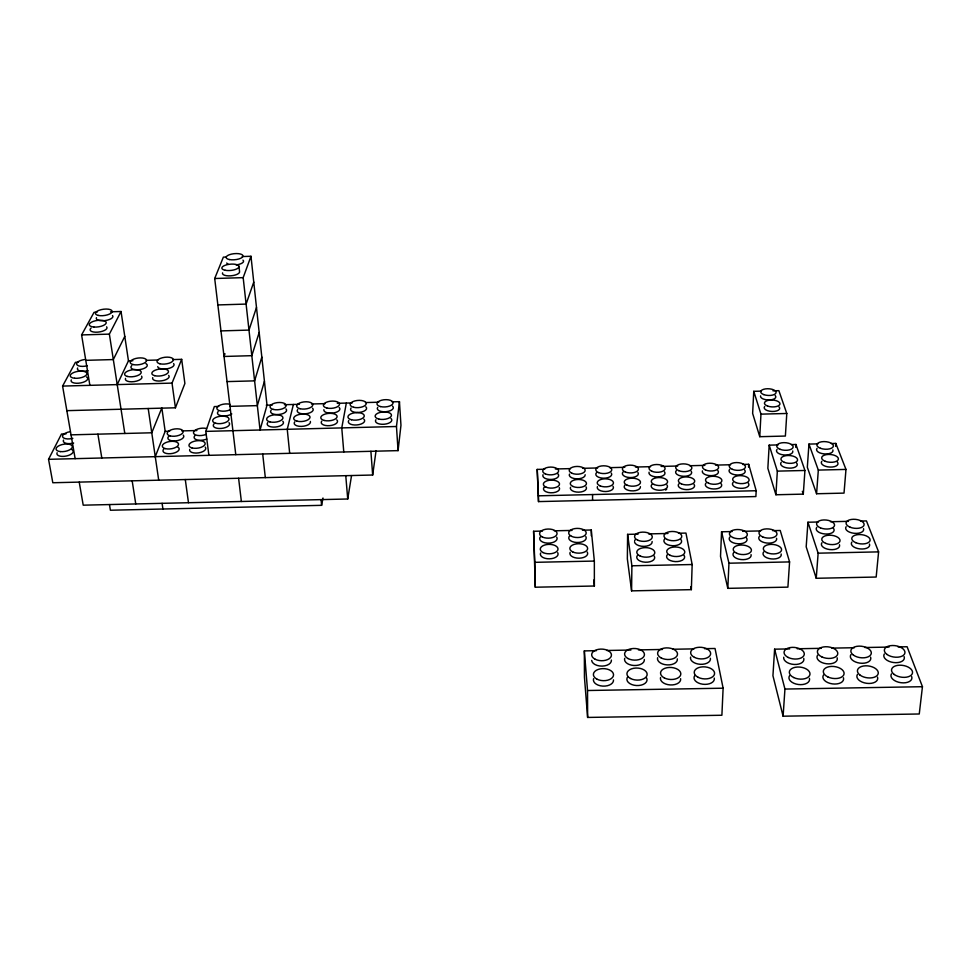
<?xml version="1.0" encoding="UTF-8"?>
<svg xmlns="http://www.w3.org/2000/svg" width="971" height="971" viewBox="0 0 971 971"><rect width="100%" height="100%" fill="white"/><g stroke="black" fill="none" stroke-linecap="round" stroke-linejoin="round"><path stroke-width="1.46" d="M638.081 534.135L627.606 534.366L627.351 558.895L631.587 590.866L691.352 589.652L692.165 564.527L685.951 533.079L678.474 533.237M631.587 590.866L631.89 565.79L627.606 534.366M732.085 531.55L721.562 531.78L720.518 556.395L727.813 588.353L787.906 587.139L789.581 561.918L780.223 530.482L772.71 530.652M704.521 648.677L715.032 648.482L723.116 688.196L721.89 715.251L587.625 717.435L584.445 677.236L584.336 650.898L596.352 650.667M727.813 588.353L728.954 563.204L721.562 531.78M748.544 467.16L748.69 464.296L742.645 464.454M761.143 391.131L753.763 391.325L752.634 413.428L759.759 436.695L785.381 436.052L786.789 413.476L778.863 390.658L772.965 390.815M748.69 464.296L756.191 490.731L755.875 496.557L538.504 501.594L537.218 469.418L544.767 469.236M759.759 436.695L760.961 414.144L753.763 391.325M778.099 444.924L769.178 445.143L767.855 468.289L775.914 494.761L803.296 494.13L804.935 470.474L795.953 444.475L791.499 444.584M775.914 494.761L777.334 471.129L769.178 445.143M789.666 648.907L774.603 649.174L772.94 675.731L783.099 716.197L919.258 713.988L922.45 686.703L907.108 646.747L898.078 646.917M795.771 447.376L795.953 444.475M783.099 716.197L784.944 689.058L774.603 649.174M817.91 443.868L808.952 444.087L807.326 467.269L816.575 493.754L844.017 493.11L845.984 469.418L835.8 443.419L831.334 443.541M818.444 521.997L807.945 522.228L806.185 546.807L816.235 578.279L876.17 577.041L878.597 551.88L866.46 520.929L860.464 521.063M816.575 493.754L818.322 470.085L808.952 444.087M816.235 578.279L818.14 553.179L807.945 522.228M835.57 446.32L835.8 443.419M376.08 450.617L372.67 475.025L52.81 482.745L48.55 459.319L398.061 450.629L400.962 425.286L399.445 401.666L392.066 401.86M398.061 450.629L396.471 426.5L399.445 401.666M79.221 482.102L83.215 505.175L347.727 498.997L351.538 475.608M346.331 403.074L341.768 427.908L343.783 451.976M109.468 504.568L110.391 510.236L321.595 505.333L322.991 498.002M293.4 404.47L287.246 429.303L289.686 453.323M264.428 381.324L257.351 405.623L229.993 406.351M261.83 357.097L254.608 380.863L227.032 381.603M259.184 332.483L251.817 355.677L224.022 356.466L224.981 353.735M256.49 307.491L248.989 330.091L220.963 330.905M208.899 455.338L205.816 431.391L214.336 406.57L218.718 406.448M253.759 282.088L246.112 304.081L217.856 304.93M250.979 256.271L267.001 405.174L260.046 430.007L243.175 277.645L250.979 256.271L242.265 256.55M155.263 456.673L165.167 431.342L161.841 407.954L151.767 432.787L71.041 434.85M66.853 410.66L175.423 407.796L184.891 383.484L181.674 359.343L172.802 359.586M175.423 407.796L172.025 383.108L181.674 359.343M235.783 454.671L214.7 278.507L223.366 257.133L226.267 257.048M117.212 384.601L128.463 360.824L121.035 311.497L110.548 311.8M124.774 336.354L113.328 359.561L85.776 360.338M48.55 459.319L61.489 434.001L66.004 433.891M124.81 433.479L109.371 334.121L121.035 311.497M75.155 458.664L62.593 386.082L75.435 362.317L78.469 362.232M89.878 385.341L81.6 334.922L94.078 312.298L97.076 312.201M214.7 278.507L243.175 277.645M81.6 334.922L109.371 334.121M128.463 360.824L132.893 360.702M146.196 360.338L158.018 359.998M62.593 386.082L172.025 383.108M266.272 405.186L272.293 405.028M284.357 404.713L299.444 404.312M311.545 403.997L325.164 403.633M337.265 403.317L352.23 402.916M365.509 402.564L378.787 402.212M760.961 414.144L786.789 413.476M165.167 431.342L169.694 431.221M181.795 430.918L196.919 430.529M205.816 431.391L396.471 426.5M555.339 468.981L570.45 468.617M582.527 468.325L597.638 467.961M609.715 467.658L624.826 467.294M635.398 467.039L650.509 466.675M661.081 466.42L677.697 466.019M689.774 465.728L704.885 465.364M715.457 465.109L730.556 464.745M818.322 470.085L845.984 469.418M777.334 471.129L804.935 470.474M537.218 469.418L538.395 495.817L756.191 490.731M830.448 521.73L848.46 521.33M582.418 530.19L591.29 529.996L594.349 561.068L594.373 586.011L535.3 587.212L533.601 531.271L542.473 531.076M554.307 530.809L572.053 530.421M742.621 531.307L760.669 530.919M648.555 533.904L667.999 533.467M818.14 553.179L878.597 551.88M533.601 531.271L534.766 562.33L594.349 561.068M728.954 563.204L789.581 561.918M631.89 565.79L692.165 564.527M606.863 650.485L630.907 650.036M638.42 649.902L662.453 649.453M672.964 649.259L693.998 648.871M797.191 648.762L821.284 648.325M831.819 648.13L854.407 647.718M864.955 647.523L889.048 647.074M584.336 650.898L587.54 690.515L723.116 688.196M784.944 689.058L922.45 686.703M802.362 491.338L803.296 494.13M690.794 586.739L691.352 589.652M97.901 434.158L101.809 457.996M132.165 480.827L135.758 503.949M148.211 408.512L158.71 480.184M162.096 503.33L162.934 509.022M185.291 479.54L188.483 502.723M238.599 478.254L241.378 501.485M262.704 453.991L265.326 477.611M238.951 266.212L239.546 271.516A8.605 3.168 -5.7 0 1 230.892 275.813A8.605 3.168 -5.7 0 1 222.565 272.863M593.791 579.99L594.373 586.011M321.073 499.616L321.595 505.333M345.761 475.669L347.727 498.997M370.898 451.297L372.67 475.025M534.766 562.33L535.3 587.212M538.395 495.817L538.504 501.594M591.29 529.996L591.303 535.737M587.54 690.515L587.625 717.435M592.565 494.555L592.565 500.344M242.981 260.131A8.472 3.071 -5.6 0 1 236.147 264.925M228.367 264.343A8.472 3.071 -5.6 0 1 226.765 262.995M112.527 315.551A8.399 3.192 -7.6 0 1 104.977 320.612A8.399 3.192 -7.6 0 1 96.457 317.663M106.628 326.814A8.533 3.289 -7.8 0 1 97.816 332.143A8.533 3.289 -7.8 0 1 91.068 328.077M87.244 365.8A8.302 3.326 -8.3 0 1 76.709 364.428A8.302 3.326 -8.3 0 1 84.538 359.561M88.058 370.691A8.29 3.338 -8.3 0 1 80.023 370.922A8.29 3.338 -8.3 0 1 77.631 367.973M86.48 376.93A8.423 3.447 -8.5 0 1 80.763 382.914A8.423 3.447 -8.5 0 1 71.284 379.855M173.591 363.579A8.241 3.386 -7.2 0 1 167.595 368.701A8.241 3.386 -7.2 0 1 157.727 366.65M147.264 365.145A8.254 3.374 -7.6 0 1 137.494 369.793A8.254 3.374 -7.6 0 1 131.765 365.569M145.893 363.64A8.254 3.374 -7.6 0 1 146.839 364.319M141.548 376.153A8.387 3.471 -7.8 0 1 134.18 381.603A8.387 3.471 -7.8 0 1 125.526 378.374M168.699 375.401A8.363 3.496 -7.4 0 1 161.502 380.863A8.363 3.496 -7.4 0 1 152.714 377.622M231.79 413.949A8.084 3.581 -6.7 0 1 221.339 415.77A8.084 3.581 -6.7 0 1 218.135 411.546M229.714 409.968A8.096 3.556 -6.6 0 1 218.888 410.49A8.096 3.556 -6.6 0 1 219.07 405.635A8.096 3.556 -6.6 0 1 229.921 404.276M229.022 422.64A8.205 3.678 -6.8 0 1 221.254 428.442A8.205 3.678 -6.8 0 1 213.972 423.926M282.816 421.244A8.193 3.714 -5.9 0 1 275.376 427.046A8.193 3.714 -5.9 0 1 267.765 422.531M285.972 408.888A8.071 3.605 -5.8 0 1 278.665 414.52A8.071 3.605 -5.8 0 1 271.152 410.15M312.541 408.184A8.059 3.617 -5.3 0 1 305.404 413.828A8.059 3.617 -5.3 0 1 297.721 409.446M310.38 421.426A8.193 3.726 -5.4 0 1 301.447 426.403A8.193 3.726 -5.4 0 1 294.735 421.839M339.158 407.48A8.059 3.629 -4.9 0 1 333.223 413.003A8.059 3.629 -4.9 0 1 323.865 409.701M336.779 419.836A8.181 3.738 -5 0 1 329.691 425.65A8.181 3.738 -5 0 1 321.741 421.135M365.812 406.776A8.059 3.629 -4.4 0 1 359.003 412.42A8.059 3.629 -4.4 0 1 351.004 408.051M363.846 419.144A8.181 3.738 -4.5 0 1 356.915 424.946A8.181 3.738 -4.5 0 1 348.807 420.431M392.515 406.084A8.059 3.641 -3.9 0 1 385.875 411.716A8.059 3.641 -3.9 0 1 377.707 407.347M390.949 418.44A8.181 3.75 -4 0 1 384.2 424.242A8.181 3.75 -4 0 1 375.911 419.727M72 449.67A8.241 3.653 -9.6 0 1 66.319 456.03A8.241 3.653 -9.6 0 1 57.131 452.729M73.65 443.019A8.12 3.556 -9.3 0 1 65.81 443.225A8.12 3.556 -9.3 0 1 63.528 440.069M72.837 438.346A8.132 3.544 -9.3 0 1 62.581 436.841A8.132 3.544 -9.3 0 1 70.313 431.67M177.729 447A8.169 3.726 -7.9 0 1 176.795 451.928A8.169 3.726 -7.9 0 1 166.381 453.457A8.169 3.726 -7.9 0 1 163.759 449.063M206.75 439.05A8.035 3.641 -7.3 0 1 197.016 439.887A8.035 3.641 -7.3 0 1 194.807 435.761M206.143 434.353A8.047 3.629 -7.2 0 1 195.414 434.862A8.047 3.629 -7.2 0 1 195.729 429.898A8.047 3.629 -7.2 0 1 206.52 428.527M205.282 447.097A8.156 3.75 -7.4 0 1 198.485 452.887A8.156 3.75 -7.4 0 1 189.709 449.391M183.337 435.154A8.047 3.629 -7.7 0 1 175.472 440.907A8.047 3.629 -7.7 0 1 168.614 436.428M559.235 487.539A8.059 4.018 -0.7 0 1 550.703 492.783A8.059 4.018 -0.7 0 1 544.44 486.92M557.488 473.447A7.95 3.908 -0.7 0 1 552.001 479.419A7.95 3.908 -0.7 0 1 543.02 474.734M694.022 484.359A8.181 4.018 2.1 0 1 686.181 489.615A8.181 4.018 2.1 0 1 678.96 483.74M691.158 471.178A8.047 3.908 1.9 0 1 683.414 476.288A8.047 3.908 1.9 0 1 676.326 470.583M664.504 471.809A8.023 3.908 1.4 0 1 657.67 476.931A8.023 3.908 1.4 0 1 649.077 472.185M717.86 470.534A8.084 3.896 2.4 0 1 711.306 475.656A8.084 3.896 2.4 0 1 702.385 470.899M721.125 483.716A8.205 4.018 2.6 0 1 713.406 488.971A8.205 4.018 2.6 0 1 706.002 483.097M666.98 484.99A8.144 4.018 1.5 0 1 658.993 490.246A8.144 4.018 1.5 0 1 651.966 484.371M666.713 489.19A8.144 4.03 1.5 0 1 665.572 490.052M637.898 472.452A7.999 3.908 0.9 0 1 629.888 477.562A7.999 3.908 0.9 0 1 623.164 471.87M613.017 486.265A8.096 4.03 0.4 0 1 605.807 491.532A8.096 4.03 0.4 0 1 597.408 486.629M611.329 473.095A7.986 3.908 0.3 0 1 603.185 478.193A7.986 3.908 0.3 0 1 596.655 472.501M640.411 486.665A8.12 4.018 1 0 1 630.798 490.804A8.12 4.018 1 0 1 625.008 485.015M586.096 486.896A8.084 4.03 -0.1 0 1 578.765 492.163A8.084 4.03 -0.1 0 1 570.523 487.272M585.185 474.734A7.962 3.908 -0.2 0 1 576.543 478.837A7.962 3.908 -0.2 0 1 569.467 474.091M748.265 483.073A8.241 4.005 3.1 0 1 740.691 488.328A8.241 4.005 3.1 0 1 733.093 482.453M744.611 469.891A8.108 3.896 2.9 0 1 737.123 475.001A8.108 3.896 2.9 0 1 729.658 469.309M781.157 553.992A9.152 4.758 4.5 0 1 771.108 558.895A9.152 4.758 4.5 0 1 763.655 551.965M776.582 538.286A8.994 4.612 4.2 0 1 766.677 543.032A8.994 4.612 4.2 0 1 759.383 536.332M746.383 537.74A8.957 4.612 3.6 0 1 738.13 543.772A8.957 4.612 3.6 0 1 729.889 536.975M751.081 554.635A9.103 4.77 3.8 0 1 740.909 559.539A9.103 4.77 3.8 0 1 733.688 552.608M677.321 658.86A9.953 5.826 3.2 0 1 667.041 664.892A9.953 5.826 3.2 0 1 657.622 657.707M680.622 678.693A10.147 6.044 3.5 0 1 670.172 684.931A10.147 6.044 3.5 0 1 660.559 677.479M714.292 678.11A10.196 6.032 4.4 0 1 702.688 684.215A10.196 6.032 4.4 0 1 694.896 675.415M710.384 658.265A10.001 5.814 4 0 1 700.261 664.298A10.001 5.814 4 0 1 690.599 657.112M644.331 659.455A9.916 5.838 2.3 0 1 633.893 665.487A9.916 5.838 2.3 0 1 624.717 658.302M646.468 677.722A10.098 6.044 2.5 0 1 636.406 685.526A10.098 6.044 2.5 0 1 627.885 676.593M611.402 660.062A9.88 5.838 1.4 0 1 602.105 666.106A9.88 5.838 1.4 0 1 591.679 660.414M613.49 679.87A10.062 6.057 1.6 0 1 602.712 686.109A10.062 6.057 1.6 0 1 593.609 678.656M843.447 677.746A10.438 5.996 7.6 0 1 832.414 683.887A10.438 5.996 7.6 0 1 823.493 675.039M837.16 657.792A10.232 5.79 7.1 0 1 826.297 663.727A10.232 5.79 7.1 0 1 817.594 655.207M809.438 678.341A10.365 6.008 6.8 0 1 798.247 684.482A10.365 6.008 6.8 0 1 789.617 675.634M803.77 658.399A10.171 5.802 6.4 0 1 794.084 664.455A10.171 5.802 6.4 0 1 783.718 657.233M870.611 657.185A10.305 5.765 7.8 0 1 859.893 663.132A10.305 5.765 7.8 0 1 850.912 654.6M904.122 656.59A10.365 5.741 8.5 0 1 893.575 662.525A10.365 5.741 8.5 0 1 884.302 653.993M877.517 677.151A10.511 5.972 8.3 0 1 866.642 683.305A10.511 5.972 8.3 0 1 857.429 674.444M911.672 676.556A10.584 5.947 9 0 1 900.954 682.71A10.584 5.947 9 0 1 891.451 673.85M556.747 537.169A8.715 4.588 -0.6 0 1 547.51 543.129A8.715 4.588 -0.6 0 1 540.75 536.417M585.804 536.526A8.739 4.588 0.1 0 1 576.725 542.486A8.739 4.588 0.1 0 1 569.746 535.774M557.706 552.657A8.86 4.734 -0.5 0 1 549.477 558.823A8.86 4.734 -0.5 0 1 540.616 553.021M587.237 552.014A8.885 4.734 0.2 0 1 579.165 558.191A8.885 4.734 0.2 0 1 570.111 552.39M652.148 541.515A8.848 4.637 1.6 0 1 644.04 546.37A8.848 4.637 1.6 0 1 634.524 541.903M634.646 540.701A8.848 4.637 1.6 0 1 635.374 539.56M654.175 556.007A8.994 4.794 1.7 0 1 645.278 562.221A8.994 4.794 1.7 0 1 637.619 555.206M681.047 539.682A8.873 4.637 2.2 0 1 672.442 545.714A8.873 4.637 2.2 0 1 664.698 538.917M684.045 555.363A9.03 4.782 2.4 0 1 675.318 561.59A9.03 4.782 2.4 0 1 667.417 554.562M863.51 528.612A9.055 4.503 5.7 0 1 854.031 533.285A9.055 4.503 5.7 0 1 846.142 526.695M833.276 528.09A9.006 4.515 5.2 0 1 825.581 534.026A9.006 4.515 5.2 0 1 816.732 527.35M839.478 544.731A9.164 4.661 5.5 0 1 829.756 549.562A9.164 4.661 5.5 0 1 821.927 542.74M869.482 544.088A9.212 4.649 6 0 1 859.881 548.906A9.212 4.649 6 0 1 851.822 542.097M792.749 450.969A8.205 3.823 3.5 0 1 783.791 454.938A8.205 3.823 3.5 0 1 777.031 449.415M796.536 462.949A8.338 3.933 3.8 0 1 789.168 468.131A8.338 3.933 3.8 0 1 781.194 462.354M837.208 461.893A8.387 3.92 4.4 0 1 830.059 467.075A8.387 3.92 4.4 0 1 821.794 461.31M832.875 449.913A8.266 3.811 4.2 0 1 824.076 453.894A8.266 3.811 4.2 0 1 817.036 448.371M779.07 406.898A7.78 3.459 2.9 0 1 772.079 411.461A7.78 3.459 2.9 0 1 764.723 406.424M775.186 395.513A7.671 3.362 2.7 0 1 769.287 399.967A7.671 3.362 2.7 0 1 760.56 395.901M225.126 270.254A8.618 3.144 -5.6 0 0 238.927 267.037A8.618 3.144 -5.6 0 0 227.238 264.658A8.618 3.144 -5.6 0 0 225.126 270.254M229.35 259.548A8.484 3.059 -5.5 0 0 242.932 256.417A8.484 3.059 -5.5 0 0 231.401 254.123A8.484 3.059 -5.5 0 0 229.35 259.548M98.205 315.405A8.411 3.168 -7.6 0 0 111.981 312.14A8.411 3.168 -7.6 0 0 101.239 309.64A8.411 3.168 -7.6 0 0 98.205 315.405M93.859 327.033A8.557 3.265 -7.7 0 0 106.227 322.518A8.557 3.265 -7.7 0 0 93.167 321.413A8.557 3.265 -7.7 0 0 93.859 327.033M74.67 378.253A8.436 3.423 -8.5 0 0 86.929 373.556A8.436 3.423 -8.5 0 0 74.136 372.342A8.436 3.423 -8.5 0 0 74.67 378.253M159.924 363.785A8.254 3.374 -7.2 0 0 173.275 360.399A8.254 3.374 -7.2 0 0 162.436 357.729A8.254 3.374 -7.2 0 0 159.924 363.785M132.978 364.538A8.266 3.362 -7.6 0 0 146.427 361.151A8.266 3.362 -7.6 0 0 135.709 358.481A8.266 3.362 -7.6 0 0 132.978 364.538M127.432 376.457A8.399 3.459 -7.7 0 0 141.098 372.973A8.399 3.459 -7.7 0 0 130.248 370.218A8.399 3.459 -7.7 0 0 127.432 376.457M154.777 375.704A8.375 3.471 -7.3 0 0 168.359 372.221A8.375 3.471 -7.3 0 0 157.375 369.466A8.375 3.471 -7.3 0 0 154.777 375.704M215.744 423.283A8.217 3.666 -6.8 0 0 228.925 419.678A8.217 3.666 -6.8 0 0 217.832 416.765A8.217 3.666 -6.8 0 0 215.744 423.283M269.914 421.875A8.205 3.69 -5.9 0 0 282.913 418.27A8.205 3.69 -5.9 0 0 271.589 415.357A8.205 3.69 -5.9 0 0 269.914 421.875M273.288 409.422A8.084 3.593 -5.8 0 0 286.093 405.914A8.084 3.593 -5.8 0 0 274.902 403.086A8.084 3.593 -5.8 0 0 273.288 409.422M300.039 408.718A8.071 3.593 -5.3 0 0 312.759 405.21A8.071 3.593 -5.3 0 0 301.459 402.382A8.071 3.593 -5.3 0 0 300.039 408.718M297.065 421.171A8.205 3.702 -5.4 0 0 309.992 417.566A8.205 3.702 -5.4 0 0 298.522 414.653A8.205 3.702 -5.4 0 0 297.065 421.171M326.839 408.014A8.071 3.605 -4.8 0 0 339.474 404.506A8.071 3.605 -4.8 0 0 328.052 401.678A8.071 3.605 -4.8 0 0 326.839 408.014M324.265 420.467A8.193 3.714 -4.9 0 0 337.095 416.862A8.193 3.714 -4.9 0 0 325.516 413.949A8.193 3.714 -4.9 0 0 324.265 420.467M353.675 407.298A8.071 3.617 -4.4 0 0 366.237 403.802A8.071 3.617 -4.4 0 0 354.694 400.974A8.071 3.617 -4.4 0 0 353.675 407.298M351.514 419.763A8.193 3.726 -4.5 0 0 364.259 416.158A8.193 3.726 -4.5 0 0 352.546 413.245A8.193 3.726 -4.5 0 0 351.514 419.763M380.571 406.594A8.071 3.629 -3.9 0 0 393.049 403.086A8.071 3.629 -3.9 0 0 381.372 400.27A8.071 3.629 -3.9 0 0 380.571 406.594M378.799 419.059A8.193 3.738 -4 0 0 391.471 415.454A8.193 3.738 -4 0 0 379.637 412.541A8.193 3.738 -4 0 0 378.799 419.059M60.348 451.6A8.254 3.641 -9.5 0 0 72.388 446.636A8.254 3.641 -9.5 0 0 59.935 445.276A8.254 3.641 -9.5 0 0 60.348 451.6M191.942 447.922A8.169 3.726 -7.4 0 0 205.087 444.257A8.169 3.726 -7.4 0 0 194.2 441.271A8.169 3.726 -7.4 0 0 191.942 447.922M170.059 435.882A8.059 3.605 -7.7 0 0 183.07 432.326A8.059 3.605 -7.7 0 0 172.437 429.425A8.059 3.605 -7.7 0 0 170.059 435.882M165.191 448.59A8.181 3.714 -7.9 0 0 178.409 444.936A8.181 3.714 -7.9 0 0 167.643 441.939A8.181 3.714 -7.9 0 0 165.191 448.59M545.933 487.102A8.071 4.005 -0.7 0 0 559.308 484.954A8.071 4.005 -0.7 0 0 549.101 480.305A8.071 4.005 -0.7 0 0 545.933 487.102M545.229 473.86A7.962 3.896 -0.7 0 0 558.422 471.772A7.962 3.896 -0.7 0 0 548.348 467.269A7.962 3.896 -0.7 0 0 545.229 473.86M678.717 470.656A8.059 3.884 1.9 0 0 691.753 468.556A8.059 3.884 1.9 0 0 680.889 464.053A8.059 3.884 1.9 0 0 678.717 470.656M681.411 483.898A8.193 4.005 2 0 0 694.629 481.75A8.193 4.005 2 0 0 683.596 477.101A8.193 4.005 2 0 0 681.411 483.898M651.929 471.299A8.035 3.896 1.4 0 0 664.989 469.199A8.035 3.896 1.4 0 0 654.296 464.696A8.035 3.896 1.4 0 0 651.929 471.299M705.553 470.013A8.096 3.884 2.4 0 0 718.552 467.913A8.096 3.884 2.4 0 0 707.531 463.41A8.096 3.884 2.4 0 0 705.553 470.013M708.648 483.255A8.217 4.005 2.5 0 0 721.829 481.106A8.217 4.005 2.5 0 0 710.626 476.458A8.217 4.005 2.5 0 0 708.648 483.255M654.223 484.541A8.156 4.005 1.5 0 0 667.478 482.393A8.156 4.005 1.5 0 0 656.602 477.744A8.156 4.005 1.5 0 0 654.223 484.541M598.488 472.586A7.999 3.896 0.3 0 0 611.609 470.486A7.999 3.896 0.3 0 0 601.231 465.983A7.999 3.896 0.3 0 0 598.488 472.586M625.19 471.942A8.011 3.896 0.8 0 0 638.287 469.843A8.011 3.896 0.8 0 0 627.739 465.34A8.011 3.896 0.8 0 0 625.19 471.942M599.981 485.828A8.108 4.005 0.4 0 0 613.308 483.679A8.108 4.005 0.4 0 0 602.76 479.031A8.108 4.005 0.4 0 0 599.981 485.828M627.084 485.184A8.132 4.005 1 0 0 640.362 483.036A8.132 4.005 1 0 0 629.657 478.387A8.132 4.005 1 0 0 627.084 485.184M572.939 486.459A8.096 4.005 -0.1 0 0 586.29 484.323A8.096 4.005 -0.1 0 0 575.9 479.674A8.096 4.005 -0.1 0 0 572.939 486.459M571.834 473.229A7.974 3.896 -0.2 0 0 584.991 471.129A7.974 3.896 -0.2 0 0 574.771 466.626A7.974 3.896 -0.2 0 0 571.834 473.229M732.425 469.357A8.12 3.884 2.9 0 0 745.4 467.269A8.12 3.884 2.9 0 0 734.222 462.754A8.12 3.884 2.9 0 0 732.425 469.357M735.921 482.611A8.254 3.993 3 0 0 749.078 480.463A8.254 3.993 3 0 0 737.717 475.814A8.254 3.993 3 0 0 735.921 482.611M767.041 552.681A9.164 4.746 4.4 0 0 781.534 550.181A9.164 4.746 4.4 0 0 768.753 544.597A9.164 4.746 4.4 0 0 767.041 552.681M762.672 536.914A9.006 4.588 4.1 0 0 776.934 534.475A9.006 4.588 4.1 0 0 764.395 529.086A9.006 4.588 4.1 0 0 762.672 536.914M732.959 537.558A8.97 4.6 3.5 0 0 747.257 535.13A8.97 4.6 3.5 0 0 734.913 529.729A8.97 4.6 3.5 0 0 732.959 537.558M736.831 553.324A9.115 4.746 3.8 0 0 751.36 550.824A9.115 4.746 3.8 0 0 738.785 545.241A9.115 4.746 3.8 0 0 736.831 553.324M661.227 657.962A9.977 5.814 3.1 0 0 677.382 655A9.977 5.814 3.1 0 0 664.055 648.13A9.977 5.814 3.1 0 0 661.227 657.962M664.261 677.892A10.159 6.02 3.4 0 0 680.695 674.833A10.159 6.02 3.4 0 0 667.101 667.696A10.159 6.02 3.4 0 0 664.261 677.892M698.088 677.297A10.208 6.02 4.3 0 0 714.486 674.238A10.208 6.02 4.3 0 0 700.625 667.089A10.208 6.02 4.3 0 0 698.088 677.297M694.447 657.367A10.013 5.802 4 0 0 710.554 654.393A10.013 5.802 4 0 0 696.972 647.523A10.013 5.802 4 0 0 694.447 657.367M628.079 658.569A9.928 5.814 2.2 0 0 644.283 655.607A9.928 5.814 2.2 0 0 631.199 648.737A9.928 5.814 2.2 0 0 628.079 658.569M630.495 678.486A10.123 6.032 2.5 0 0 646.989 675.428A10.123 6.032 2.5 0 0 633.638 668.291A10.123 6.032 2.5 0 0 630.495 678.486M595.005 659.163A9.892 5.814 1.3 0 0 611.257 656.214A9.892 5.814 1.3 0 0 598.403 649.344A9.892 5.814 1.3 0 0 595.005 659.163M596.801 679.069A10.086 6.032 1.5 0 0 613.344 676.022A10.086 6.032 1.5 0 0 600.248 668.885A10.086 6.032 1.5 0 0 596.801 679.069M827.85 676.933A10.45 5.972 7.5 0 0 844.078 673.85A10.45 5.972 7.5 0 0 829.21 666.664A10.45 5.972 7.5 0 0 827.85 676.933M821.806 656.882A10.256 5.765 7 0 0 837.755 653.908A10.256 5.765 7 0 0 823.202 646.989A10.256 5.765 7 0 0 821.806 656.882M793.671 677.527A10.39 5.996 6.7 0 0 809.96 674.444A10.39 5.996 6.7 0 0 795.346 667.271A10.39 5.996 6.7 0 0 793.671 677.527M788.27 657.488A10.183 5.79 6.3 0 0 804.267 654.515A10.183 5.79 6.3 0 0 789.957 647.608A10.183 5.79 6.3 0 0 788.27 657.488M853.4 655.097A10.317 5.753 7.7 0 0 870.805 654.733A10.317 5.753 7.7 0 0 859.056 646.128A10.317 5.753 7.7 0 0 853.4 655.097M887.045 654.49A10.39 5.729 8.4 0 0 904.487 654.126A10.39 5.729 8.4 0 0 892.434 645.509A10.39 5.729 8.4 0 0 887.045 654.49M860.027 675.1A10.523 5.96 8.2 0 0 877.76 674.736A10.523 5.96 8.2 0 0 865.719 665.803A10.523 5.96 8.2 0 0 860.027 675.1M894.291 674.505A10.608 5.935 8.9 0 0 912.072 674.141A10.608 5.935 8.9 0 0 899.729 665.196A10.608 5.935 8.9 0 0 894.291 674.505M542.352 536.987A8.739 4.576 -0.6 0 0 556.832 534.584A8.739 4.576 -0.6 0 0 545.787 529.244A8.739 4.576 -0.6 0 0 542.352 536.987M571.567 536.344A8.751 4.576 0.1 0 0 585.999 533.941A8.751 4.576 0.1 0 0 574.771 528.6A8.751 4.576 0.1 0 0 571.567 536.344M543.08 552.572A8.873 4.721 -0.5 0 0 557.791 550.096A8.873 4.721 -0.5 0 0 546.564 544.585A8.873 4.721 -0.5 0 0 543.08 552.572M572.769 551.929A8.897 4.721 0.2 0 0 587.443 549.452A8.897 4.721 0.2 0 0 576.021 543.942A8.897 4.721 0.2 0 0 572.769 551.929M637.704 540.167A8.86 4.624 1.5 0 0 652.136 537.74A8.86 4.624 1.5 0 0 640.411 532.339A8.86 4.624 1.5 0 0 637.704 540.167M640.01 555.934A9.006 4.77 1.7 0 0 654.672 553.434A9.006 4.77 1.7 0 0 642.741 547.85A9.006 4.77 1.7 0 0 640.01 555.934M667.259 539.524A8.897 4.624 2.2 0 0 681.654 537.084A8.897 4.624 2.2 0 0 669.735 531.683A8.897 4.624 2.2 0 0 667.259 539.524M670.051 555.291A9.042 4.77 2.4 0 0 684.676 552.79A9.042 4.77 2.4 0 0 672.539 547.207A9.042 4.77 2.4 0 0 670.051 555.291M850.086 527.204A9.067 4.491 5.7 0 0 864.117 524.789A9.067 4.491 5.7 0 0 851.106 519.485A9.067 4.491 5.7 0 0 850.086 527.204M820.446 527.86A9.018 4.503 5.1 0 0 834.526 525.457A9.018 4.503 5.1 0 0 821.697 520.153A9.018 4.503 5.1 0 0 820.446 527.86M825.726 543.384A9.176 4.649 5.4 0 0 840.024 540.908A9.176 4.649 5.4 0 0 826.964 535.422A9.176 4.649 5.4 0 0 825.726 543.384M855.864 542.728A9.237 4.637 6 0 0 870.125 540.252A9.237 4.637 6 0 0 856.847 534.766A9.237 4.637 6 0 0 855.864 542.728M780.15 449.342A8.217 3.811 3.5 0 0 793.113 447.267A8.217 3.811 3.5 0 0 781.594 442.837A8.217 3.811 3.5 0 0 780.15 449.342M784.386 462.366A8.351 3.92 3.7 0 0 797.543 460.242A8.351 3.92 3.7 0 0 785.818 455.678A8.351 3.92 3.7 0 0 784.386 462.366M825.277 461.31A8.399 3.908 4.4 0 0 838.386 459.174A8.399 3.908 4.4 0 0 826.418 454.622A8.399 3.908 4.4 0 0 825.277 461.31M820.434 448.286A8.278 3.799 4.2 0 0 833.361 446.199A8.278 3.799 4.2 0 0 821.587 441.781A8.278 3.799 4.2 0 0 820.434 448.286M767.6 406.06A7.792 3.447 2.9 0 0 779.944 404.154A7.792 3.447 2.9 0 0 769.068 400.186A7.792 3.447 2.9 0 0 767.6 406.06M763.861 394.639A7.683 3.35 2.7 0 0 776.047 392.77A7.683 3.35 2.7 0 0 765.342 388.91A7.683 3.35 2.7 0 0 763.861 394.639"/></g></svg>
